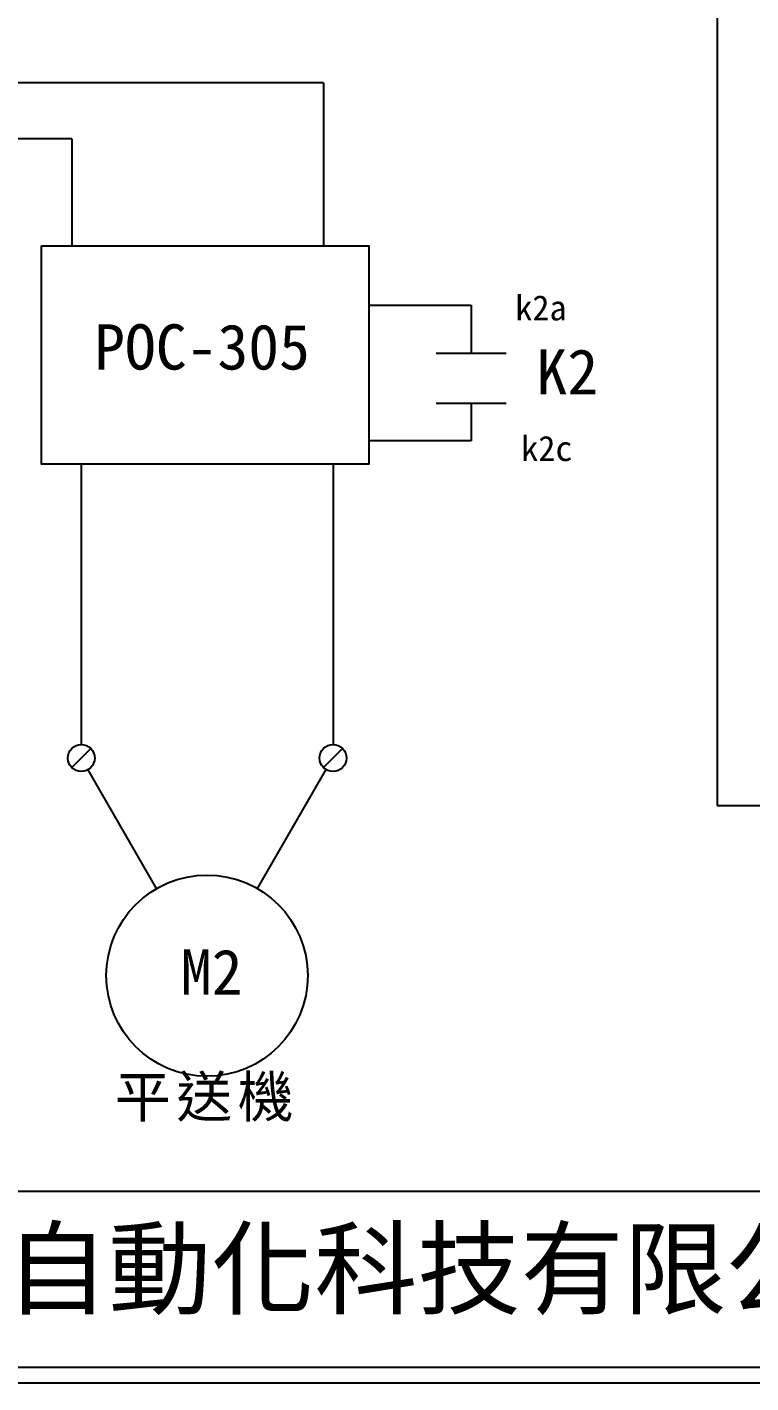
# Model space of a CAD drawing. Extents: x 10 to 297, y 3 to 207.
# Drawn here: x 66.7 to 124.2, y 3 to 110.8 of the extents above; entities that cross this region are included whole.
import ezdxf

# ---------------------------------------------------------------- set-up
doc = ezdxf.new("R2010")
doc.units = 0
doc.layers.get('0').update_dxf_attribs({"linetype": 'CONTINUOUS'})
doc.layers.add('圖框層', color=7, linetype='CONTINUOUS')
doc.layers.add('標尺寸層', color=3, linetype='CONTINUOUS')
doc.styles.add('STSL', font='kaiu.ttf')
doc.styles.add('標楷體', font='kaiu.ttf')

msp = doc.modelspace()

# ---------------------------------------------------------------- linework, layer by layer
for p, q in [((121.51, 129.12), (121.51, 48.91)), ((71, 76.04), (71, 53.75)), ((91, 76.04), (91, 53.75)), ((71.76, 53.44), (70.25, 51.92)), ((91.76, 53.44), (90.25, 51.92)), ((76.99, 42.31), (71.54, 51.75)), ((84.99, 42.31), (90.45, 51.76)), ((121.51, 48.91), (276.69, 48.91))]:
    msp.add_line(p, q)
for centre, radius in [((71, 52.68), 1.07), ((91, 52.68), 1.07), ((80.99, 35.38), 8)]:
    msp.add_circle(centre, radius)
at = {"layer": '圖框層', "color": 7}
for p, q in [((11.25, 18.25), (295.75, 18.25)), ((11.25, 4.25), (295.75, 4.25)), ((10, 3), (297, 3))]:
    msp.add_line(p, q, dxfattribs=at)
at = {"layer": '標尺寸層', "color": 0}
for p, q in [((90.25, 106.36), (41.14, 106.36)), ((70.25, 101.92), (21.14, 101.92))]:
    msp.add_line(p, q, dxfattribs=at)
at = {"layer": '標尺寸層', "color": 7}
for p, q in [((90.25, 106.36), (90.25, 93.42)), ((70.25, 101.92), (70.25, 93.42)), ((93.89, 88.7), (101.96, 88.7)), ((101.96, 88.7), (101.96, 84.87)), ((99.18, 84.87), (104.75, 84.87)), ((101.96, 84.87), (104.75, 84.87)), ((99.18, 80.9), (104.75, 80.9)), ((99.18, 80.9), (101.96, 80.9)), ((101.96, 80.9), (101.96, 77.91)), ((101.96, 77.91), (93.84, 77.91))]:
    msp.add_line(p, q, dxfattribs=at)
msp.add_lwpolyline([(67.84, 93.42), (93.84, 93.42), (93.84, 76.04), (67.84, 76.04)], close=True, dxfattribs=at)

# ---------------------------------------------------------------- texts
at = {"color": 0, "insert": (80.99, 27.38), "char_height": 3.25, "width": 24.1454, "attachment_point": 2, "style": '標楷體'}
msp.add_mtext('{\\T1.1;平送機}', dxfattribs=at)
at = {"layer": '圖框層', "color": 4, "style": 'STSL'}
for s, height, p in [('k2a', 2, (105.47, 87.48)), ('POC-305', 3.6, (72.02, 83.57)), ('K2', 3.6, (107.16, 81.59)), ('k2c', 2, (105.94, 76.3)), ('M2', 3.6, (78.91, 33.86)), ('泓陞自動化科技有限公司', 6, (48.6, 9.08))]:
    msp.add_text(s, height=height, dxfattribs=at).set_placement(p)

doc.saveas('drawing.dxf')
